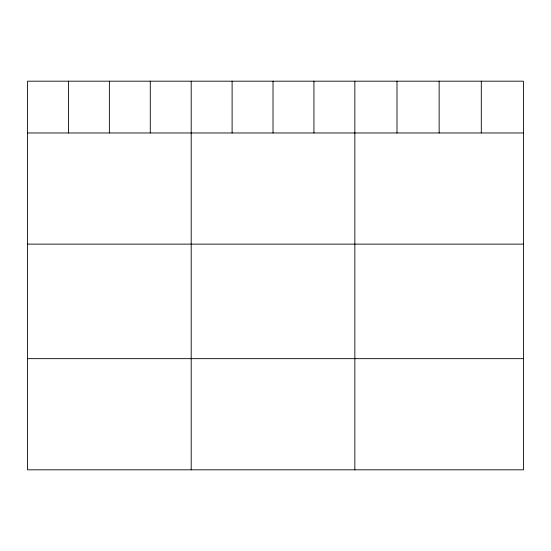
<?xml version="1.0" encoding="UTF-8"?>
<svg xmlns="http://www.w3.org/2000/svg" width="551" height="551" viewBox="0 0 551 551"><rect width="100%" height="100%" fill="white"/><g stroke="black" fill="none" stroke-linecap="round" stroke-linejoin="round"><path stroke-width="0.83" d="M523.45 132.97L523.45 469.817L27.55 469.817L27.55 81.183L523.45 81.183L523.45 132.97L27.55 132.97M27.55 244.127L523.45 244.127M27.55 358.66L523.45 358.66M481.298 81.183L481.298 132.97M439.147 81.183L439.147 132.97M396.995 81.183L396.995 132.97M354.844 81.183L354.844 469.817M313.932 81.183L313.932 132.97M273.02 81.183L273.02 132.97M232.109 81.183L232.109 132.97M191.197 81.183L191.197 469.817M150.285 81.183L150.285 132.97M109.374 81.183L109.374 132.97M68.462 81.183L68.462 132.97"/></g></svg>
